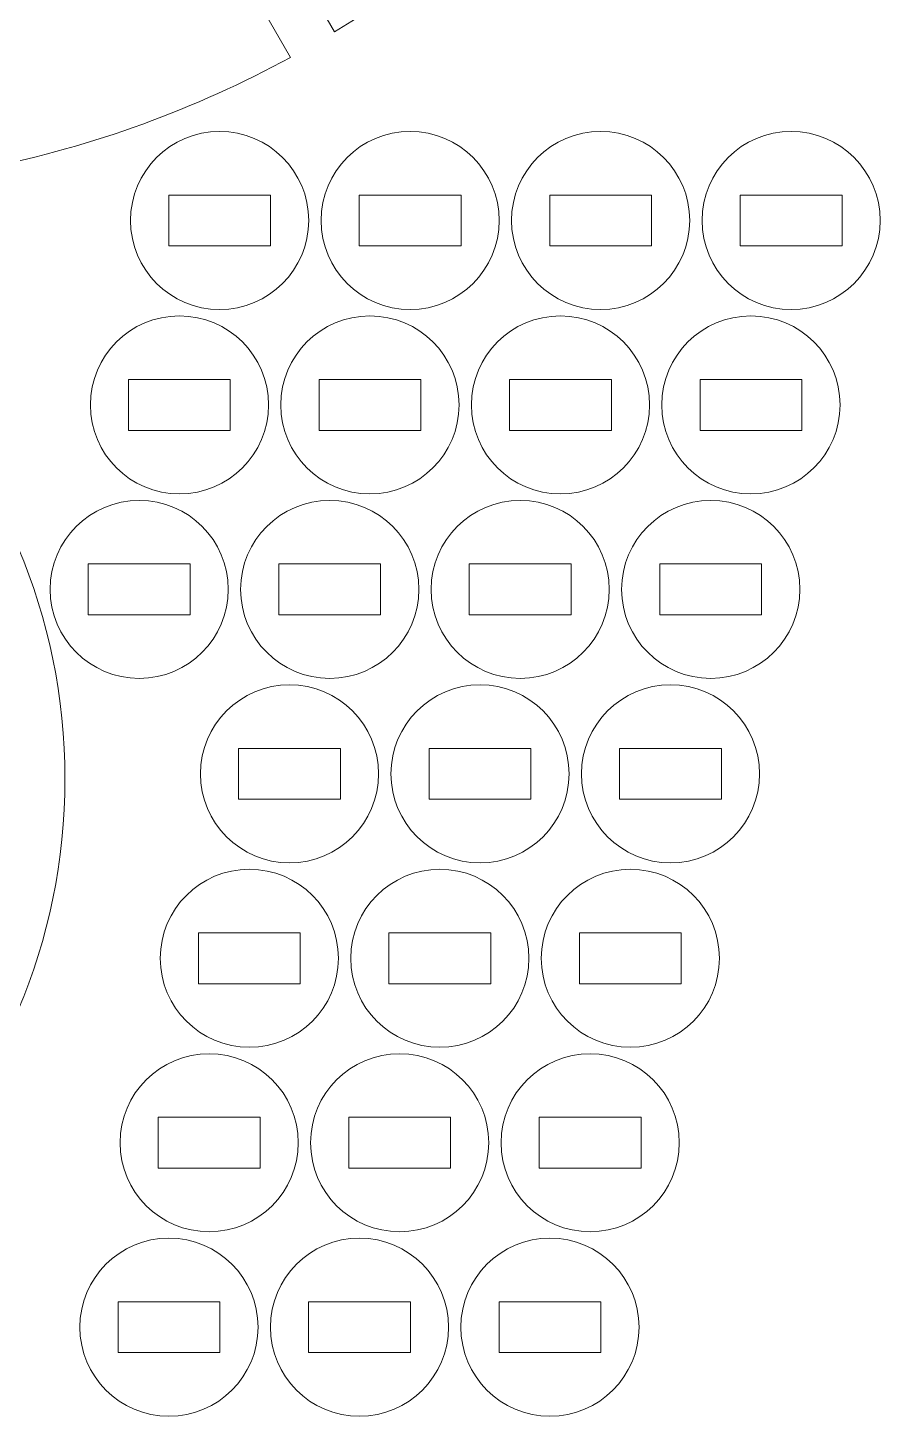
# Model space of a CAD drawing. Header units: millimetres. Extents: x -251 to 251, y -264 to 264.
# Drawn here: x 201.2 to 251.4, y 64.4 to 146.3 of the extents above; entities that cross this region are included whole.
import ezdxf

# ---------------------------------------------------------------- set-up
doc = ezdxf.new("R2010")
doc.units = ezdxf.units.MM
doc.header["$MEASUREMENT"] = 0
doc.layers.add('Camada 1', color=7, linetype='Continuous')

msp = doc.modelspace()

# ---------------------------------------------------------------- linework, layer by layer
at = {"layer": 'Camada 1', "lineweight": 20}
for points, knots in [([(195.7967, 137.5417), (195.7967, 137.5417), (194.7441, 143.5112), (194.7441, 143.5112), (194.7441, 143.5112), (194.7441, 143.5112), (197.6985, 144.0321), (197.6985, 144.0321), (197.6985, 144.0321), (197.6985, 144.0321), (198.7511, 138.0626), (198.7511, 138.0626), (198.7511, 138.0626), (205.0147, 139.3205), (211.0522, 141.518), (216.659, 144.5805), (216.659, 144.5805), (216.659, 144.5805), (213.6282, 149.83), (213.6282, 149.83), (213.6282, 149.83), (213.6282, 149.83), (216.2263, 151.33), (216.2263, 151.33), (216.2263, 151.33), (216.2263, 151.33), (219.2571, 146.0805), (219.2571, 146.0805), (219.2571, 146.0805), (224.7128, 149.4049), (229.6346, 153.5348), (233.8558, 158.3303), (233.8558, 158.3303), (233.8558, 158.3303), (229.2123, 162.2266), (229.2123, 162.2266), (229.2123, 162.2266), (229.2123, 162.2266), (231.1407, 164.5247), (231.1407, 164.5247), (231.1407, 164.5247), (231.1407, 164.5247), (235.7841, 160.6284), (235.7841, 160.6284), (235.7841, 160.6284), (239.7738, 165.6182), (242.9863, 171.1824), (245.3127, 177.1324), (245.3127, 177.1324), (245.3127, 177.1324), (239.6167, 179.2056), (239.6167, 179.2056), (239.6167, 179.2056), (239.6167, 179.2056), (240.6428, 182.0247), (240.6428, 182.0247), (240.6428, 182.0247), (240.6428, 182.0247), (246.3388, 179.9515), (246.3388, 179.9515), (246.3388, 179.9515), (248.3812, 186.0049), (249.4969, 192.3323), (249.6481, 198.7192), (249.6481, 198.7192), (249.6481, 198.7192), (243.5865, 198.7192), (243.5865, 198.7192), (243.5865, 198.7192), (243.5865, 198.7192), (243.5865, 201.7192), (243.5865, 201.7192), (243.5865, 201.7192), (243.5865, 201.7192), (249.6481, 201.7192), (249.6481, 201.7192), (249.6481, 201.7192), (249.4969, 208.1061), (248.3812, 214.4335), (246.3388, 220.4869), (246.3388, 220.4869), (246.3388, 220.4869), (240.6428, 218.4137), (240.6428, 218.4137), (240.6428, 218.4137), (240.6428, 218.4137), (239.6167, 221.2328), (239.6167, 221.2328), (239.6167, 221.2328), (239.6167, 221.2328), (245.3127, 223.306), (245.3127, 223.306), (245.3127, 223.306), (242.9863, 229.256), (239.7738, 234.8202), (235.7841, 239.81), (235.7841, 239.81), (235.7841, 239.81), (231.1407, 235.9137), (231.1407, 235.9137), (231.1407, 235.9137), (231.1407, 235.9137), (229.2123, 238.2118), (229.2123, 238.2118), (229.2123, 238.2118), (229.2123, 238.2118), (233.8558, 242.1081), (233.8558, 242.1081), (233.8558, 242.1081), (229.6346, 246.9036), (224.7128, 251.0335), (219.2571, 254.3579), (219.2571, 254.3579), (219.2571, 254.3579), (216.2263, 249.1084), (216.2263, 249.1084), (216.2263, 249.1084), (216.2263, 249.1084), (213.6282, 250.6084), (213.6282, 250.6084), (213.6282, 250.6084), (213.6282, 250.6084), (216.659, 255.8579), (216.659, 255.8579), (216.659, 255.8579), (211.0522, 258.9204), (205.0147, 261.1179), (198.7511, 262.3758), (198.7511, 262.3758), (198.7511, 262.3758), (197.6985, 256.4063), (197.6985, 256.4063), (197.6985, 256.4063), (197.6985, 256.4063), (194.7441, 256.9272), (194.7441, 256.9272), (194.7441, 256.9272), (194.7441, 256.9272), (195.7967, 262.8967), (195.7967, 262.8967), (195.7967, 262.8967), (189.4806, 263.857), (183.0556, 263.857), (176.7395, 262.8967), (176.7395, 262.8967), (176.7395, 262.8967), (177.7921, 256.9272), (177.7921, 256.9272), (177.7921, 256.9272), (177.7921, 256.9272), (174.8377, 256.4063), (174.8377, 256.4063), (174.8377, 256.4063), (174.8377, 256.4063), (173.7851, 262.3758), (173.7851, 262.3758), (173.7851, 262.3758), (167.5215, 261.1179), (161.484, 258.9204), (155.8772, 255.8579), (155.8772, 255.8579), (155.8772, 255.8579), (158.908, 250.6084), (158.908, 250.6084), (158.908, 250.6084), (158.908, 250.6084), (156.3099, 249.1084), (156.3099, 249.1084), (156.3099, 249.1084), (156.3099, 249.1084), (153.2791, 254.3579), (153.2791, 254.3579), (153.2791, 254.3579), (147.8234, 251.0335), (142.9016, 246.9036), (138.6804, 242.1081), (138.6804, 242.1081), (138.6804, 242.1081), (143.3239, 238.2118), (143.3239, 238.2118), (143.3239, 238.2118), (143.3239, 238.2118), (141.3955, 235.9137), (141.3955, 235.9137), (141.3955, 235.9137), (141.3955, 235.9137), (136.7521, 239.81), (136.7521, 239.81), (136.7521, 239.81), (132.7624, 234.8202), (129.5499, 229.256), (127.2235, 223.306), (127.2235, 223.306), (127.2235, 223.306), (132.9195, 221.2328), (132.9195, 221.2328), (132.9195, 221.2328), (132.9195, 221.2328), (131.8934, 218.4137), (131.8934, 218.4137), (131.8934, 218.4137), (131.8934, 218.4137), (126.1974, 220.4869), (126.1974, 220.4869), (126.1974, 220.4869), (124.155, 214.4335), (123.0393, 208.1061), (122.8881, 201.7192), (122.8881, 201.7192), (122.8881, 201.7192), (128.9497, 201.7192), (128.9497, 201.7192), (128.9497, 201.7192), (128.9497, 201.7192), (128.9497, 198.7192), (128.9497, 198.7192), (128.9497, 198.7192), (128.9497, 198.7192), (122.8881, 198.7192), (122.8881, 198.7192), (122.8881, 198.7192), (123.0393, 192.3323), (124.155, 186.0049), (126.1974, 179.9515), (126.1974, 179.9515), (126.1974, 179.9515), (131.8934, 182.0247), (131.8934, 182.0247), (131.8934, 182.0247), (131.8934, 182.0247), (132.9195, 179.2056), (132.9195, 179.2056), (132.9195, 179.2056), (132.9195, 179.2056), (127.2235, 177.1324), (127.2235, 177.1324), (127.2235, 177.1324), (129.5499, 171.1824), (132.7624, 165.6182), (136.7521, 160.6284), (136.7521, 160.6284), (136.7521, 160.6284), (141.3955, 164.5247), (141.3955, 164.5247), (141.3955, 164.5247), (141.3955, 164.5247), (143.3239, 162.2266), (143.3239, 162.2266), (143.3239, 162.2266), (143.3239, 162.2266), (138.6804, 158.3303), (138.6804, 158.3303), (138.6804, 158.3303), (142.9016, 153.5348), (147.8234, 149.4049), (153.2791, 146.0805), (153.2791, 146.0805), (153.2791, 146.0805), (156.3099, 151.33), (156.3099, 151.33), (156.3099, 151.33), (156.3099, 151.33), (158.908, 149.83), (158.908, 149.83), (158.908, 149.83), (158.908, 149.83), (155.8772, 144.5805), (155.8772, 144.5805), (155.8772, 144.5805), (161.484, 141.518), (167.5215, 139.3205), (173.7851, 138.0626), (173.7851, 138.0626), (173.7851, 138.0626), (174.8377, 144.0321), (174.8377, 144.0321), (174.8377, 144.0321), (174.8377, 144.0321), (177.7921, 143.5112), (177.7921, 143.5112), (177.7921, 143.5112), (177.7921, 143.5112), (176.7395, 137.5417), (176.7395, 137.5417), (176.7395, 137.5417), (183.0556, 136.5814), (189.4806, 136.5814), (195.7967, 137.5417)], [0, 0, 0, 0, 0.0136986, 0.0136986, 0.0136986, 0.0136986, 0.0273973, 0.0273973, 0.0273973, 0.0273973, 0.0410959, 0.0410959, 0.0410959, 0.0410959, 0.0547945, 0.0547945, 0.0547945, 0.0547945, 0.0684932, 0.0684932, 0.0684932, 0.0684932, 0.0821918, 0.0821918, 0.0821918, 0.0821918, 0.0958904, 0.0958904, 0.0958904, 0.0958904, 0.109589, 0.109589, 0.109589, 0.109589, 0.1232877, 0.1232877, 0.1232877, 0.1232877, 0.1369863, 0.1369863, 0.1369863, 0.1369863, 0.1506849, 0.1506849, 0.1506849, 0.1506849, 0.1643836, 0.1643836, 0.1643836, 0.1643836, 0.1780822, 0.1780822, 0.1780822, 0.1780822, 0.1917808, 0.1917808, 0.1917808, 0.1917808, 0.2054795, 0.2054795, 0.2054795, 0.2054795, 0.2191781, 0.2191781, 0.2191781, 0.2191781, 0.2328767, 0.2328767, 0.2328767, 0.2328767, 0.2465753, 0.2465753, 0.2465753, 0.2465753, 0.260274, 0.260274, 0.260274, 0.260274, 0.2739726, 0.2739726, 0.2739726, 0.2739726, 0.2876712, 0.2876712, 0.2876712, 0.2876712, 0.3013699, 0.3013699, 0.3013699, 0.3013699, 0.3150685, 0.3150685, 0.3150685, 0.3150685, 0.3287671, 0.3287671, 0.3287671, 0.3287671, 0.3424658, 0.3424658, 0.3424658, 0.3424658, 0.3561644, 0.3561644, 0.3561644, 0.3561644, 0.369863, 0.369863, 0.369863, 0.369863, 0.3835616, 0.3835616, 0.3835616, 0.3835616, 0.3972603, 0.3972603, 0.3972603, 0.3972603, 0.4109589, 0.4109589, 0.4109589, 0.4109589, 0.4246575, 0.4246575, 0.4246575, 0.4246575, 0.4383562, 0.4383562, 0.4383562, 0.4383562, 0.4520548, 0.4520548, 0.4520548, 0.4520548, 0.4657534, 0.4657534, 0.4657534, 0.4657534, 0.4794521, 0.4794521, 0.4794521, 0.4794521, 0.4931507, 0.4931507, 0.4931507, 0.4931507, 0.5068493, 0.5068493, 0.5068493, 0.5068493, 0.5205479, 0.5205479, 0.5205479, 0.5205479, 0.5342466, 0.5342466, 0.5342466, 0.5342466, 0.5479452, 0.5479452, 0.5479452, 0.5479452, 0.5616438, 0.5616438, 0.5616438, 0.5616438, 0.5753425, 0.5753425, 0.5753425, 0.5753425, 0.5890411, 0.5890411, 0.5890411, 0.5890411, 0.6027397, 0.6027397, 0.6027397, 0.6027397, 0.6164384, 0.6164384, 0.6164384, 0.6164384, 0.630137, 0.630137, 0.630137, 0.630137, 0.6438356, 0.6438356, 0.6438356, 0.6438356, 0.6575342, 0.6575342, 0.6575342, 0.6575342, 0.6712329, 0.6712329, 0.6712329, 0.6712329, 0.6849315, 0.6849315, 0.6849315, 0.6849315, 0.6986301, 0.6986301, 0.6986301, 0.6986301, 0.7123288, 0.7123288, 0.7123288, 0.7123288, 0.7260274, 0.7260274, 0.7260274, 0.7260274, 0.739726, 0.739726, 0.739726, 0.739726, 0.7534247, 0.7534247, 0.7534247, 0.7534247, 0.7671233, 0.7671233, 0.7671233, 0.7671233, 0.7808219, 0.7808219, 0.7808219, 0.7808219, 0.7945205, 0.7945205, 0.7945205, 0.7945205, 0.8082192, 0.8082192, 0.8082192, 0.8082192, 0.8219178, 0.8219178, 0.8219178, 0.8219178, 0.8356164, 0.8356164, 0.8356164, 0.8356164, 0.8493151, 0.8493151, 0.8493151, 0.8493151, 0.8630137, 0.8630137, 0.8630137, 0.8630137, 0.8767123, 0.8767123, 0.8767123, 0.8767123, 0.890411, 0.890411, 0.890411, 0.890411, 0.9041096, 0.9041096, 0.9041096, 0.9041096, 0.9178082, 0.9178082, 0.9178082, 0.9178082, 0.9315068, 0.9315068, 0.9315068, 0.9315068, 0.9452055, 0.9452055, 0.9452055, 0.9452055, 0.9589041, 0.9589041, 0.9589041, 0.9589041, 0.9726027, 0.9726027, 0.9726027, 0.9726027, 1, 1, 1, 1]), ([(212.478, 140.2115), (215.3774, 140.2115), (217.728, 137.8609), (217.728, 134.9615), (217.728, 134.9615), (217.728, 132.0621), (215.3774, 129.7115), (212.478, 129.7115), (212.478, 129.7115), (209.5786, 129.7115), (207.228, 132.0621), (207.228, 134.9615), (207.228, 134.9615), (207.228, 137.8609), (209.5786, 140.2115), (212.478, 140.2115)], [0, 0, 0, 0, 0.2, 0.2, 0.2, 0.2, 0.4, 0.4, 0.4, 0.4, 0.6, 0.6, 0.6, 0.6, 1, 1, 1, 1]), ([(223.7045, 140.2115), (226.6039, 140.2115), (228.9545, 137.8609), (228.9545, 134.9615), (228.9545, 134.9615), (228.9545, 132.0621), (226.6039, 129.7115), (223.7045, 129.7115), (223.7045, 129.7115), (220.8051, 129.7115), (218.4545, 132.0621), (218.4545, 134.9615), (218.4545, 134.9615), (218.4545, 137.8609), (220.8051, 140.2115), (223.7045, 140.2115)], [0, 0, 0, 0, 0.2, 0.2, 0.2, 0.2, 0.4, 0.4, 0.4, 0.4, 0.6, 0.6, 0.6, 0.6, 1, 1, 1, 1]), ([(234.931, 140.2115), (237.8304, 140.2115), (240.181, 137.8609), (240.181, 134.9615), (240.181, 134.9615), (240.181, 132.0621), (237.8304, 129.7115), (234.931, 129.7115), (234.931, 129.7115), (232.0316, 129.7115), (229.681, 132.0621), (229.681, 134.9615), (229.681, 134.9615), (229.681, 137.8609), (232.0316, 140.2115), (234.931, 140.2115)], [0, 0, 0, 0, 0.2, 0.2, 0.2, 0.2, 0.4, 0.4, 0.4, 0.4, 0.6, 0.6, 0.6, 0.6, 1, 1, 1, 1]), ([(246.1575, 140.2115), (249.0569, 140.2115), (251.4075, 137.8609), (251.4075, 134.9615), (251.4075, 134.9615), (251.4075, 132.0621), (249.0569, 129.7115), (246.1575, 129.7115), (246.1575, 129.7115), (243.2581, 129.7115), (240.9075, 132.0621), (240.9075, 134.9615), (240.9075, 134.9615), (240.9075, 137.8609), (243.2581, 140.2115), (246.1575, 140.2115)], [0, 0, 0, 0, 0.2, 0.2, 0.2, 0.2, 0.4, 0.4, 0.4, 0.4, 0.6, 0.6, 0.6, 0.6, 1, 1, 1, 1]), ([(203.3631, 102.0297), (203.3631, 121.3595), (187.6931, 137.0296), (168.3631, 137.0296), (168.3631, 137.0296), (149.0333, 137.0296), (133.3633, 121.3596), (133.3632, 102.0298), (133.3632, 102.0298), (133.3631, 82.6998), (149.0331, 67.0298), (168.363, 67.0297), (168.363, 67.0297), (187.6929, 67.0296), (203.363, 82.6996), (203.3631, 102.0297)], [0, 0, 0, 0, 0.2, 0.2, 0.2, 0.2, 0.4, 0.4, 0.4, 0.4, 0.6, 0.6, 0.6, 0.6, 1, 1, 1, 1]), ([(209.478, 136.4615), (209.478, 136.4615), (215.478, 136.4615), (215.478, 136.4615), (215.478, 136.4615), (215.478, 136.4615), (215.478, 133.4615), (215.478, 133.4615), (215.478, 133.4615), (215.478, 133.4615), (209.478, 133.4615), (209.478, 133.4615), (209.478, 133.4615), (209.478, 133.4615), (209.478, 136.4615), (209.478, 136.4615)], [0, 0, 0, 0, 0.2, 0.2, 0.2, 0.2, 0.4, 0.4, 0.4, 0.4, 0.6, 0.6, 0.6, 0.6, 1, 1, 1, 1]), ([(220.7045, 136.4615), (220.7045, 136.4615), (226.7045, 136.4615), (226.7045, 136.4615), (226.7045, 136.4615), (226.7045, 136.4615), (226.7045, 133.4615), (226.7045, 133.4615), (226.7045, 133.4615), (226.7045, 133.4615), (220.7045, 133.4615), (220.7045, 133.4615), (220.7045, 133.4615), (220.7045, 133.4615), (220.7045, 136.4615), (220.7045, 136.4615)], [0, 0, 0, 0, 0.2, 0.2, 0.2, 0.2, 0.4, 0.4, 0.4, 0.4, 0.6, 0.6, 0.6, 0.6, 1, 1, 1, 1]), ([(231.931, 136.4615), (231.931, 136.4615), (237.931, 136.4615), (237.931, 136.4615), (237.931, 136.4615), (237.931, 136.4615), (237.931, 133.4615), (237.931, 133.4615), (237.931, 133.4615), (237.931, 133.4615), (231.931, 133.4615), (231.931, 133.4615), (231.931, 133.4615), (231.931, 133.4615), (231.931, 136.4615), (231.931, 136.4615)], [0, 0, 0, 0, 0.2, 0.2, 0.2, 0.2, 0.4, 0.4, 0.4, 0.4, 0.6, 0.6, 0.6, 0.6, 1, 1, 1, 1]), ([(243.1575, 136.4615), (243.1575, 136.4615), (249.1575, 136.4615), (249.1575, 136.4615), (249.1575, 136.4615), (249.1575, 136.4615), (249.1575, 133.4615), (249.1575, 133.4615), (249.1575, 133.4615), (249.1575, 133.4615), (243.1575, 133.4615), (243.1575, 133.4615), (243.1575, 133.4615), (243.1575, 133.4615), (243.1575, 136.4615), (243.1575, 136.4615)], [0, 0, 0, 0, 0.2, 0.2, 0.2, 0.2, 0.4, 0.4, 0.4, 0.4, 0.6, 0.6, 0.6, 0.6, 1, 1, 1, 1]), ([(210.1093, 129.3344), (213.0087, 129.3344), (215.3593, 126.9838), (215.3593, 124.0844), (215.3593, 124.0844), (215.3593, 121.185), (213.0087, 118.8344), (210.1093, 118.8344), (210.1093, 118.8344), (207.2099, 118.8344), (204.8593, 121.185), (204.8593, 124.0844), (204.8593, 124.0844), (204.8593, 126.9838), (207.2099, 129.3344), (210.1093, 129.3344)], [0, 0, 0, 0, 0.2, 0.2, 0.2, 0.2, 0.4, 0.4, 0.4, 0.4, 0.6, 0.6, 0.6, 0.6, 1, 1, 1, 1]), ([(221.3358, 129.3344), (224.2352, 129.3344), (226.5858, 126.9838), (226.5858, 124.0844), (226.5858, 124.0844), (226.5858, 121.185), (224.2352, 118.8344), (221.3358, 118.8344), (221.3358, 118.8344), (218.4364, 118.8344), (216.0858, 121.185), (216.0858, 124.0844), (216.0858, 124.0844), (216.0858, 126.9838), (218.4364, 129.3344), (221.3358, 129.3344)], [0, 0, 0, 0, 0.2, 0.2, 0.2, 0.2, 0.4, 0.4, 0.4, 0.4, 0.6, 0.6, 0.6, 0.6, 1, 1, 1, 1]), ([(232.5623, 129.3344), (235.4617, 129.3344), (237.8123, 126.9838), (237.8123, 124.0844), (237.8123, 124.0844), (237.8123, 121.185), (235.4617, 118.8344), (232.5623, 118.8344), (232.5623, 118.8344), (229.6629, 118.8344), (227.3123, 121.185), (227.3123, 124.0844), (227.3123, 124.0844), (227.3123, 126.9838), (229.6629, 129.3344), (232.5623, 129.3344)], [0, 0, 0, 0, 0.2, 0.2, 0.2, 0.2, 0.4, 0.4, 0.4, 0.4, 0.6, 0.6, 0.6, 0.6, 1, 1, 1, 1]), ([(243.7888, 129.3344), (246.6882, 129.3344), (249.0388, 126.9838), (249.0388, 124.0844), (249.0388, 124.0844), (249.0388, 121.185), (246.6882, 118.8344), (243.7888, 118.8344), (243.7888, 118.8344), (240.8894, 118.8344), (238.5388, 121.185), (238.5388, 124.0844), (238.5388, 124.0844), (238.5388, 126.9838), (240.8894, 129.3344), (243.7888, 129.3344)], [0, 0, 0, 0, 0.2, 0.2, 0.2, 0.2, 0.4, 0.4, 0.4, 0.4, 0.6, 0.6, 0.6, 0.6, 1, 1, 1, 1]), ([(207.1093, 125.5844), (207.1093, 125.5844), (213.1093, 125.5844), (213.1093, 125.5844), (213.1093, 125.5844), (213.1093, 125.5844), (213.1093, 122.5844), (213.1093, 122.5844), (213.1093, 122.5844), (213.1093, 122.5844), (207.1093, 122.5844), (207.1093, 122.5844), (207.1093, 122.5844), (207.1093, 122.5844), (207.1093, 125.5844), (207.1093, 125.5844)], [0, 0, 0, 0, 0.2, 0.2, 0.2, 0.2, 0.4, 0.4, 0.4, 0.4, 0.6, 0.6, 0.6, 0.6, 1, 1, 1, 1]), ([(218.3358, 125.5844), (218.3358, 125.5844), (224.3358, 125.5844), (224.3358, 125.5844), (224.3358, 125.5844), (224.3358, 125.5844), (224.3358, 122.5844), (224.3358, 122.5844), (224.3358, 122.5844), (224.3358, 122.5844), (218.3358, 122.5844), (218.3358, 122.5844), (218.3358, 122.5844), (218.3358, 122.5844), (218.3358, 125.5844), (218.3358, 125.5844)], [0, 0, 0, 0, 0.2, 0.2, 0.2, 0.2, 0.4, 0.4, 0.4, 0.4, 0.6, 0.6, 0.6, 0.6, 1, 1, 1, 1]), ([(229.5623, 125.5844), (229.5623, 125.5844), (235.5623, 125.5844), (235.5623, 125.5844), (235.5623, 125.5844), (235.5623, 125.5844), (235.5623, 122.5844), (235.5623, 122.5844), (235.5623, 122.5844), (235.5623, 122.5844), (229.5623, 122.5844), (229.5623, 122.5844), (229.5623, 122.5844), (229.5623, 122.5844), (229.5623, 125.5844), (229.5623, 125.5844)], [0, 0, 0, 0, 0.2, 0.2, 0.2, 0.2, 0.4, 0.4, 0.4, 0.4, 0.6, 0.6, 0.6, 0.6, 1, 1, 1, 1]), ([(240.7888, 125.5844), (240.7888, 125.5844), (246.7888, 125.5844), (246.7888, 125.5844), (246.7888, 125.5844), (246.7888, 125.5844), (246.7888, 122.5844), (246.7888, 122.5844), (246.7888, 122.5844), (246.7888, 122.5844), (240.7888, 122.5844), (240.7888, 122.5844), (240.7888, 122.5844), (240.7888, 122.5844), (240.7888, 125.5844), (240.7888, 125.5844)], [0, 0, 0, 0, 0.2, 0.2, 0.2, 0.2, 0.4, 0.4, 0.4, 0.4, 0.6, 0.6, 0.6, 0.6, 1, 1, 1, 1]), ([(207.7406, 118.4573), (210.64, 118.4573), (212.9906, 116.1067), (212.9906, 113.2073), (212.9906, 113.2073), (212.9906, 110.3079), (210.64, 107.9573), (207.7406, 107.9573), (207.7406, 107.9573), (204.8412, 107.9573), (202.4906, 110.3079), (202.4906, 113.2073), (202.4906, 113.2073), (202.4906, 116.1067), (204.8412, 118.4573), (207.7406, 118.4573)], [0, 0, 0, 0, 0.2, 0.2, 0.2, 0.2, 0.4, 0.4, 0.4, 0.4, 0.6, 0.6, 0.6, 0.6, 1, 1, 1, 1]), ([(218.9671, 118.4573), (221.8665, 118.4573), (224.2171, 116.1067), (224.2171, 113.2073), (224.2171, 113.2073), (224.2171, 110.3079), (221.8665, 107.9573), (218.9671, 107.9573), (218.9671, 107.9573), (216.0677, 107.9573), (213.7171, 110.3079), (213.7171, 113.2073), (213.7171, 113.2073), (213.7171, 116.1067), (216.0677, 118.4573), (218.9671, 118.4573)], [0, 0, 0, 0, 0.2, 0.2, 0.2, 0.2, 0.4, 0.4, 0.4, 0.4, 0.6, 0.6, 0.6, 0.6, 1, 1, 1, 1]), ([(230.1936, 118.4573), (233.093, 118.4573), (235.4436, 116.1067), (235.4436, 113.2073), (235.4436, 113.2073), (235.4436, 110.3079), (233.093, 107.9573), (230.1936, 107.9573), (230.1936, 107.9573), (227.2942, 107.9573), (224.9436, 110.3079), (224.9436, 113.2073), (224.9436, 113.2073), (224.9436, 116.1067), (227.2942, 118.4573), (230.1936, 118.4573)], [0, 0, 0, 0, 0.2, 0.2, 0.2, 0.2, 0.4, 0.4, 0.4, 0.4, 0.6, 0.6, 0.6, 0.6, 1, 1, 1, 1]), ([(241.4201, 118.4573), (244.3195, 118.4573), (246.6701, 116.1067), (246.6701, 113.2073), (246.6701, 113.2073), (246.6701, 110.3079), (244.3195, 107.9573), (241.4201, 107.9573), (241.4201, 107.9573), (238.5207, 107.9573), (236.1701, 110.3079), (236.1701, 113.2073), (236.1701, 113.2073), (236.1701, 116.1067), (238.5207, 118.4573), (241.4201, 118.4573)], [0, 0, 0, 0, 0.2, 0.2, 0.2, 0.2, 0.4, 0.4, 0.4, 0.4, 0.6, 0.6, 0.6, 0.6, 1, 1, 1, 1]), ([(204.7406, 114.7073), (204.7406, 114.7073), (210.7406, 114.7073), (210.7406, 114.7073), (210.7406, 114.7073), (210.7406, 114.7073), (210.7406, 111.7073), (210.7406, 111.7073), (210.7406, 111.7073), (210.7406, 111.7073), (204.7406, 111.7073), (204.7406, 111.7073), (204.7406, 111.7073), (204.7406, 111.7073), (204.7406, 114.7073), (204.7406, 114.7073)], [0, 0, 0, 0, 0.2, 0.2, 0.2, 0.2, 0.4, 0.4, 0.4, 0.4, 0.6, 0.6, 0.6, 0.6, 1, 1, 1, 1]), ([(215.9671, 114.7073), (215.9671, 114.7073), (221.9671, 114.7073), (221.9671, 114.7073), (221.9671, 114.7073), (221.9671, 114.7073), (221.9671, 111.7073), (221.9671, 111.7073), (221.9671, 111.7073), (221.9671, 111.7073), (215.9671, 111.7073), (215.9671, 111.7073), (215.9671, 111.7073), (215.9671, 111.7073), (215.9671, 114.7073), (215.9671, 114.7073)], [0, 0, 0, 0, 0.2, 0.2, 0.2, 0.2, 0.4, 0.4, 0.4, 0.4, 0.6, 0.6, 0.6, 0.6, 1, 1, 1, 1]), ([(227.1936, 114.7073), (227.1936, 114.7073), (233.1936, 114.7073), (233.1936, 114.7073), (233.1936, 114.7073), (233.1936, 114.7073), (233.1936, 111.7073), (233.1936, 111.7073), (233.1936, 111.7073), (233.1936, 111.7073), (227.1936, 111.7073), (227.1936, 111.7073), (227.1936, 111.7073), (227.1936, 111.7073), (227.1936, 114.7073), (227.1936, 114.7073)], [0, 0, 0, 0, 0.2, 0.2, 0.2, 0.2, 0.4, 0.4, 0.4, 0.4, 0.6, 0.6, 0.6, 0.6, 1, 1, 1, 1]), ([(238.4201, 114.7073), (238.4201, 114.7073), (244.4201, 114.7073), (244.4201, 114.7073), (244.4201, 114.7073), (244.4201, 114.7073), (244.4201, 111.7073), (244.4201, 111.7073), (244.4201, 111.7073), (244.4201, 111.7073), (238.4201, 111.7073), (238.4201, 111.7073), (238.4201, 111.7073), (238.4201, 111.7073), (238.4201, 114.7073), (238.4201, 114.7073)], [0, 0, 0, 0, 0.2, 0.2, 0.2, 0.2, 0.4, 0.4, 0.4, 0.4, 0.6, 0.6, 0.6, 0.6, 1, 1, 1, 1]), ([(216.5984, 107.5802), (219.4978, 107.5802), (221.8484, 105.2296), (221.8484, 102.3302), (221.8484, 102.3302), (221.8484, 99.4308), (219.4978, 97.0802), (216.5984, 97.0802), (216.5984, 97.0802), (213.699, 97.0802), (211.3484, 99.4308), (211.3484, 102.3302), (211.3484, 102.3302), (211.3484, 105.2296), (213.699, 107.5802), (216.5984, 107.5802)], [0, 0, 0, 0, 0.2, 0.2, 0.2, 0.2, 0.4, 0.4, 0.4, 0.4, 0.6, 0.6, 0.6, 0.6, 1, 1, 1, 1]), ([(227.8249, 107.5802), (230.7243, 107.5802), (233.0749, 105.2296), (233.0749, 102.3302), (233.0749, 102.3302), (233.0749, 99.4308), (230.7243, 97.0802), (227.8249, 97.0802), (227.8249, 97.0802), (224.9255, 97.0802), (222.5749, 99.4308), (222.5749, 102.3302), (222.5749, 102.3302), (222.5749, 105.2296), (224.9255, 107.5802), (227.8249, 107.5802)], [0, 0, 0, 0, 0.2, 0.2, 0.2, 0.2, 0.4, 0.4, 0.4, 0.4, 0.6, 0.6, 0.6, 0.6, 1, 1, 1, 1]), ([(239.0514, 107.5802), (241.9508, 107.5802), (244.3014, 105.2296), (244.3014, 102.3302), (244.3014, 102.3302), (244.3014, 99.4308), (241.9508, 97.0802), (239.0514, 97.0802), (239.0514, 97.0802), (236.152, 97.0802), (233.8014, 99.4308), (233.8014, 102.3302), (233.8014, 102.3302), (233.8014, 105.2296), (236.152, 107.5802), (239.0514, 107.5802)], [0, 0, 0, 0, 0.2, 0.2, 0.2, 0.2, 0.4, 0.4, 0.4, 0.4, 0.6, 0.6, 0.6, 0.6, 1, 1, 1, 1]), ([(213.5984, 103.8302), (213.5984, 103.8302), (219.5984, 103.8302), (219.5984, 103.8302), (219.5984, 103.8302), (219.5984, 103.8302), (219.5984, 100.8302), (219.5984, 100.8302), (219.5984, 100.8302), (219.5984, 100.8302), (213.5984, 100.8302), (213.5984, 100.8302), (213.5984, 100.8302), (213.5984, 100.8302), (213.5984, 103.8302), (213.5984, 103.8302)], [0, 0, 0, 0, 0.2, 0.2, 0.2, 0.2, 0.4, 0.4, 0.4, 0.4, 0.6, 0.6, 0.6, 0.6, 1, 1, 1, 1]), ([(224.8249, 103.8302), (224.8249, 103.8302), (230.8249, 103.8302), (230.8249, 103.8302), (230.8249, 103.8302), (230.8249, 103.8302), (230.8249, 100.8302), (230.8249, 100.8302), (230.8249, 100.8302), (230.8249, 100.8302), (224.8249, 100.8302), (224.8249, 100.8302), (224.8249, 100.8302), (224.8249, 100.8302), (224.8249, 103.8302), (224.8249, 103.8302)], [0, 0, 0, 0, 0.2, 0.2, 0.2, 0.2, 0.4, 0.4, 0.4, 0.4, 0.6, 0.6, 0.6, 0.6, 1, 1, 1, 1]), ([(236.0514, 103.8302), (236.0514, 103.8302), (242.0514, 103.8302), (242.0514, 103.8302), (242.0514, 103.8302), (242.0514, 103.8302), (242.0514, 100.8302), (242.0514, 100.8302), (242.0514, 100.8302), (242.0514, 100.8302), (236.0514, 100.8302), (236.0514, 100.8302), (236.0514, 100.8302), (236.0514, 100.8302), (236.0514, 103.8302), (236.0514, 103.8302)], [0, 0, 0, 0, 0.2, 0.2, 0.2, 0.2, 0.4, 0.4, 0.4, 0.4, 0.6, 0.6, 0.6, 0.6, 1, 1, 1, 1]), ([(214.2297, 96.7031), (217.1291, 96.7031), (219.4797, 94.3525), (219.4797, 91.4531), (219.4797, 91.4531), (219.4797, 88.5537), (217.1291, 86.2031), (214.2297, 86.2031), (214.2297, 86.2031), (211.3303, 86.2031), (208.9797, 88.5537), (208.9797, 91.4531), (208.9797, 91.4531), (208.9797, 94.3525), (211.3303, 96.7031), (214.2297, 96.7031)], [0, 0, 0, 0, 0.2, 0.2, 0.2, 0.2, 0.4, 0.4, 0.4, 0.4, 0.6, 0.6, 0.6, 0.6, 1, 1, 1, 1]), ([(225.4562, 96.7031), (228.3556, 96.7031), (230.7062, 94.3525), (230.7062, 91.4531), (230.7062, 91.4531), (230.7062, 88.5537), (228.3556, 86.2031), (225.4562, 86.2031), (225.4562, 86.2031), (222.5568, 86.2031), (220.2062, 88.5537), (220.2062, 91.4531), (220.2062, 91.4531), (220.2062, 94.3525), (222.5568, 96.7031), (225.4562, 96.7031)], [0, 0, 0, 0, 0.2, 0.2, 0.2, 0.2, 0.4, 0.4, 0.4, 0.4, 0.6, 0.6, 0.6, 0.6, 1, 1, 1, 1]), ([(236.6827, 96.7031), (239.5821, 96.7031), (241.9327, 94.3525), (241.9327, 91.4531), (241.9327, 91.4531), (241.9327, 88.5537), (239.5821, 86.2031), (236.6827, 86.2031), (236.6827, 86.2031), (233.7833, 86.2031), (231.4327, 88.5537), (231.4327, 91.4531), (231.4327, 91.4531), (231.4327, 94.3525), (233.7833, 96.7031), (236.6827, 96.7031)], [0, 0, 0, 0, 0.2, 0.2, 0.2, 0.2, 0.4, 0.4, 0.4, 0.4, 0.6, 0.6, 0.6, 0.6, 1, 1, 1, 1]), ([(211.2297, 92.9531), (211.2297, 92.9531), (217.2297, 92.9531), (217.2297, 92.9531), (217.2297, 92.9531), (217.2297, 92.9531), (217.2297, 89.9531), (217.2297, 89.9531), (217.2297, 89.9531), (217.2297, 89.9531), (211.2297, 89.9531), (211.2297, 89.9531), (211.2297, 89.9531), (211.2297, 89.9531), (211.2297, 92.9531), (211.2297, 92.9531)], [0, 0, 0, 0, 0.2, 0.2, 0.2, 0.2, 0.4, 0.4, 0.4, 0.4, 0.6, 0.6, 0.6, 0.6, 1, 1, 1, 1]), ([(222.4562, 92.9531), (222.4562, 92.9531), (228.4562, 92.9531), (228.4562, 92.9531), (228.4562, 92.9531), (228.4562, 92.9531), (228.4562, 89.9531), (228.4562, 89.9531), (228.4562, 89.9531), (228.4562, 89.9531), (222.4562, 89.9531), (222.4562, 89.9531), (222.4562, 89.9531), (222.4562, 89.9531), (222.4562, 92.9531), (222.4562, 92.9531)], [0, 0, 0, 0, 0.2, 0.2, 0.2, 0.2, 0.4, 0.4, 0.4, 0.4, 0.6, 0.6, 0.6, 0.6, 1, 1, 1, 1]), ([(233.6827, 92.9531), (233.6827, 92.9531), (239.6827, 92.9531), (239.6827, 92.9531), (239.6827, 92.9531), (239.6827, 92.9531), (239.6827, 89.9531), (239.6827, 89.9531), (239.6827, 89.9531), (239.6827, 89.9531), (233.6827, 89.9531), (233.6827, 89.9531), (233.6827, 89.9531), (233.6827, 89.9531), (233.6827, 92.9531), (233.6827, 92.9531)], [0, 0, 0, 0, 0.2, 0.2, 0.2, 0.2, 0.4, 0.4, 0.4, 0.4, 0.6, 0.6, 0.6, 0.6, 1, 1, 1, 1]), ([(211.861, 85.826), (214.7604, 85.826), (217.111, 83.4754), (217.111, 80.576), (217.111, 80.576), (217.111, 77.6766), (214.7604, 75.326), (211.861, 75.326), (211.861, 75.326), (208.9616, 75.326), (206.611, 77.6766), (206.611, 80.576), (206.611, 80.576), (206.611, 83.4754), (208.9616, 85.826), (211.861, 85.826)], [0, 0, 0, 0, 0.2, 0.2, 0.2, 0.2, 0.4, 0.4, 0.4, 0.4, 0.6, 0.6, 0.6, 0.6, 1, 1, 1, 1]), ([(223.0875, 85.826), (225.9869, 85.826), (228.3375, 83.4754), (228.3375, 80.576), (228.3375, 80.576), (228.3375, 77.6766), (225.9869, 75.326), (223.0875, 75.326), (223.0875, 75.326), (220.1881, 75.326), (217.8375, 77.6766), (217.8375, 80.576), (217.8375, 80.576), (217.8375, 83.4754), (220.1881, 85.826), (223.0875, 85.826)], [0, 0, 0, 0, 0.2, 0.2, 0.2, 0.2, 0.4, 0.4, 0.4, 0.4, 0.6, 0.6, 0.6, 0.6, 1, 1, 1, 1]), ([(234.314, 85.826), (237.2134, 85.826), (239.564, 83.4754), (239.564, 80.576), (239.564, 80.576), (239.564, 77.6766), (237.2134, 75.326), (234.314, 75.326), (234.314, 75.326), (231.4146, 75.326), (229.064, 77.6766), (229.064, 80.576), (229.064, 80.576), (229.064, 83.4754), (231.4146, 85.826), (234.314, 85.826)], [0, 0, 0, 0, 0.2, 0.2, 0.2, 0.2, 0.4, 0.4, 0.4, 0.4, 0.6, 0.6, 0.6, 0.6, 1, 1, 1, 1]), ([(208.861, 82.076), (208.861, 82.076), (214.861, 82.076), (214.861, 82.076), (214.861, 82.076), (214.861, 82.076), (214.861, 79.076), (214.861, 79.076), (214.861, 79.076), (214.861, 79.076), (208.861, 79.076), (208.861, 79.076), (208.861, 79.076), (208.861, 79.076), (208.861, 82.076), (208.861, 82.076)], [0, 0, 0, 0, 0.2, 0.2, 0.2, 0.2, 0.4, 0.4, 0.4, 0.4, 0.6, 0.6, 0.6, 0.6, 1, 1, 1, 1]), ([(220.0875, 82.076), (220.0875, 82.076), (226.0875, 82.076), (226.0875, 82.076), (226.0875, 82.076), (226.0875, 82.076), (226.0875, 79.076), (226.0875, 79.076), (226.0875, 79.076), (226.0875, 79.076), (220.0875, 79.076), (220.0875, 79.076), (220.0875, 79.076), (220.0875, 79.076), (220.0875, 82.076), (220.0875, 82.076)], [0, 0, 0, 0, 0.2, 0.2, 0.2, 0.2, 0.4, 0.4, 0.4, 0.4, 0.6, 0.6, 0.6, 0.6, 1, 1, 1, 1]), ([(231.314, 82.076), (231.314, 82.076), (237.314, 82.076), (237.314, 82.076), (237.314, 82.076), (237.314, 82.076), (237.314, 79.076), (237.314, 79.076), (237.314, 79.076), (237.314, 79.076), (231.314, 79.076), (231.314, 79.076), (231.314, 79.076), (231.314, 79.076), (231.314, 82.076), (231.314, 82.076)], [0, 0, 0, 0, 0.2, 0.2, 0.2, 0.2, 0.4, 0.4, 0.4, 0.4, 0.6, 0.6, 0.6, 0.6, 1, 1, 1, 1]), ([(209.4923, 74.9489), (212.3917, 74.9489), (214.7423, 72.5983), (214.7423, 69.6989), (214.7423, 69.6989), (214.7423, 66.7995), (212.3917, 64.4489), (209.4923, 64.4489), (209.4923, 64.4489), (206.5929, 64.4489), (204.2423, 66.7995), (204.2423, 69.6989), (204.2423, 69.6989), (204.2423, 72.5983), (206.5929, 74.9489), (209.4923, 74.9489)], [0, 0, 0, 0, 0.2, 0.2, 0.2, 0.2, 0.4, 0.4, 0.4, 0.4, 0.6, 0.6, 0.6, 0.6, 1, 1, 1, 1]), ([(220.7188, 74.9489), (223.6182, 74.9489), (225.9688, 72.5983), (225.9688, 69.6989), (225.9688, 69.6989), (225.9688, 66.7995), (223.6182, 64.4489), (220.7188, 64.4489), (220.7188, 64.4489), (217.8194, 64.4489), (215.4688, 66.7995), (215.4688, 69.6989), (215.4688, 69.6989), (215.4688, 72.5983), (217.8194, 74.9489), (220.7188, 74.9489)], [0, 0, 0, 0, 0.2, 0.2, 0.2, 0.2, 0.4, 0.4, 0.4, 0.4, 0.6, 0.6, 0.6, 0.6, 1, 1, 1, 1]), ([(231.9453, 74.9489), (234.8447, 74.9489), (237.1953, 72.5983), (237.1953, 69.6989), (237.1953, 69.6989), (237.1953, 66.7995), (234.8447, 64.4489), (231.9453, 64.4489), (231.9453, 64.4489), (229.0459, 64.4489), (226.6953, 66.7995), (226.6953, 69.6989), (226.6953, 69.6989), (226.6953, 72.5983), (229.0459, 74.9489), (231.9453, 74.9489)], [0, 0, 0, 0, 0.2, 0.2, 0.2, 0.2, 0.4, 0.4, 0.4, 0.4, 0.6, 0.6, 0.6, 0.6, 1, 1, 1, 1]), ([(206.4923, 71.1989), (206.4923, 71.1989), (212.4923, 71.1989), (212.4923, 71.1989), (212.4923, 71.1989), (212.4923, 71.1989), (212.4923, 68.1989), (212.4923, 68.1989), (212.4923, 68.1989), (212.4923, 68.1989), (206.4923, 68.1989), (206.4923, 68.1989), (206.4923, 68.1989), (206.4923, 68.1989), (206.4923, 71.1989), (206.4923, 71.1989)], [0, 0, 0, 0, 0.2, 0.2, 0.2, 0.2, 0.4, 0.4, 0.4, 0.4, 0.6, 0.6, 0.6, 0.6, 1, 1, 1, 1]), ([(217.7188, 71.1989), (217.7188, 71.1989), (223.7188, 71.1989), (223.7188, 71.1989), (223.7188, 71.1989), (223.7188, 71.1989), (223.7188, 68.1989), (223.7188, 68.1989), (223.7188, 68.1989), (223.7188, 68.1989), (217.7188, 68.1989), (217.7188, 68.1989), (217.7188, 68.1989), (217.7188, 68.1989), (217.7188, 71.1989), (217.7188, 71.1989)], [0, 0, 0, 0, 0.2, 0.2, 0.2, 0.2, 0.4, 0.4, 0.4, 0.4, 0.6, 0.6, 0.6, 0.6, 1, 1, 1, 1]), ([(228.9453, 71.1989), (228.9453, 71.1989), (234.9453, 71.1989), (234.9453, 71.1989), (234.9453, 71.1989), (234.9453, 71.1989), (234.9453, 68.1989), (234.9453, 68.1989), (234.9453, 68.1989), (234.9453, 68.1989), (228.9453, 68.1989), (228.9453, 68.1989), (228.9453, 68.1989), (228.9453, 68.1989), (228.9453, 71.1989), (228.9453, 71.1989)], [0, 0, 0, 0, 0.2, 0.2, 0.2, 0.2, 0.4, 0.4, 0.4, 0.4, 0.6, 0.6, 0.6, 0.6, 1, 1, 1, 1])]:
    msp.add_open_spline(points, degree=3, knots=knots, dxfattribs=at)

doc.saveas('drawing.dxf')
